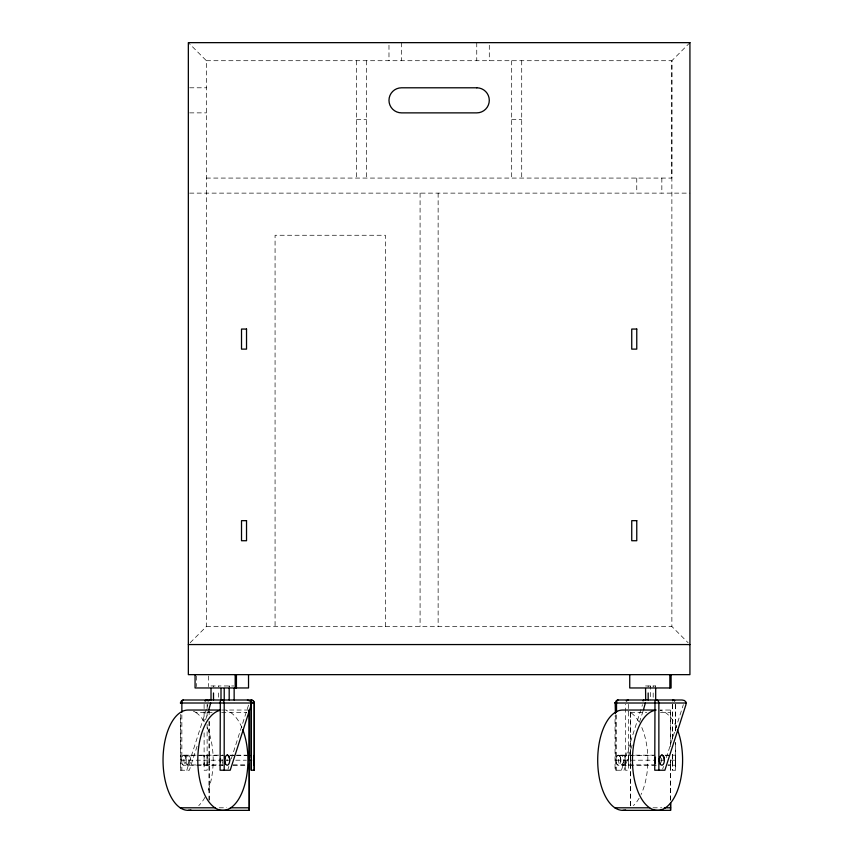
<?xml version="1.0" encoding="UTF-8"?>
<svg xmlns="http://www.w3.org/2000/svg" width="853" height="853" viewBox="0 0 853 853"><rect width="100%" height="100%" fill="white"/><g stroke="black" fill="none" stroke-linecap="round" stroke-linejoin="round"><path stroke-width="0.64" stroke-dasharray="4.26 3.2" d="M204.112 764.533L204.112 755.172L204.112 755.843M207.13 760.908L207.119 765.205L207.119 763.478M207.119 759.479L207.119 755.172L207.119 756.91M209.124 721.286L209.134 800.263M209.134 764.235L209.134 765.205L209.124 761.772M209.124 756.153L209.134 755.172L209.134 758.616M209.124 714.569L209.124 711.157L209.134 714.761M213.506 686.964L213.506 685.961M625.452 764.533L625.452 755.172L625.452 755.843M625.452 765.034L625.452 764.363L625.452 765.205M628.458 760.908L628.458 765.205L628.458 763.478M628.458 759.479L628.458 755.172L628.458 756.91M630.474 805.808L630.463 711.157L630.452 762.678M630.463 764.235L630.463 765.205L630.463 763.168M630.463 756.153L630.463 755.172L630.463 758.616M648.173 686.964L648.173 685.961M650.519 686.964L650.519 685.961L650.519 700.004M670.597 800.263L670.607 759.874M670.575 746.556L670.586 710.037L660.233 710.037M670.586 764.267L670.586 765.205L670.586 763.168M672.601 760.908L672.601 765.205L672.601 763.478M672.601 759.479L672.601 755.172L672.601 756.91M675.608 764.363L675.608 755.172L671.652 755.172M675.608 763.734L675.608 765.205L668.006 765.205M186.775 770.227L207.844 704.642M197.075 746.258L189.377 770.227L180.367 770.227L180.356 714.643M205.584 719.772L208.42 710.944M228.018 768.958L228.828 766.442M231.259 758.871L248.681 704.642M621.442 770.227L642.512 704.642M632.148 745L624.044 770.227L615.034 770.227L615.024 715.934M639.441 722.299L643.087 710.944M662.685 768.958L663.495 766.442M666.332 757.613L683.349 704.642M689.928 42.65L671.876 60.712L671.844 178.074L206.362 178.074M190.144 642.746L206.405 626.497L206.405 60.712L188.342 42.65M206.362 60.712L671.876 60.712L671.876 626.497L688.126 642.746M189.633 87.795L206.405 87.795M189.633 112.873L206.405 112.873M356.522 119.388L366.555 119.388M511.693 119.388L521.716 119.388M189.633 193.13L689.928 193.13M206.405 626.497L671.876 626.497M211 685.961L221.034 685.961M224.2 685.961L233.754 685.961M645.529 685.961L655.701 685.961M222.079 710.037L249.257 710.037M193.386 711.157A50.156 25.068 90 0 1 195.998 712.586L212.141 712.586M221.663 712.586L246.741 712.586M630.463 712.586L646.766 712.586M660.467 712.586L670.586 712.586M223.262 765.205L183.758 765.205A5.011 2.506 90 0 1 181.252 760.194A5.011 2.506 90 0 1 183.758 755.172L198.418 755.172M199.559 755.172L222.878 755.172A5.011 2.506 -90 0 0 222.1 755.417M229.841 755.172L235.023 755.172M236.313 755.172L246.666 755.172M656.224 765.205L618.436 765.205A5.011 2.506 90 0 1 615.919 760.194A5.011 2.506 90 0 1 618.436 755.172L656.256 755.172M665.052 755.172L670.33 755.172M196.009 764.949L187.319 764.949A5.011 2.506 -90 0 1 185.73 758.616A5.011 2.506 -90 0 1 188.897 755.427L223.657 755.427M230.449 755.427L235.46 755.427M236.718 755.427L249.257 755.427M655.499 764.949L621.986 764.949A5.011 2.506 -90 0 1 620.398 758.616A5.011 2.506 -90 0 1 623.564 755.427L653.355 755.427M665.575 755.427L670.586 755.427M181.252 760.194L229.713 760.194M235.791 760.194L246.357 760.194M615.919 760.194L654.155 760.194M660.553 760.194L664.38 760.194M670.33 760.194L675.608 760.194M197.246 764.949L222.921 764.949M232.954 764.949L249.257 764.949M668.08 764.949L670.597 764.949M233.157 765.205L249.257 765.205M672.59 754.478L672.601 770.227L675.608 770.227L675.608 742.547M219.168 807.802L226.685 807.802M653.035 807.802L661.821 807.802M670.586 710.037L670.607 746.993M675.608 756.643L675.608 755.172M675.608 762.977L675.608 764.821M670.586 799.986L670.586 760.226M653.185 685.961L653.185 686.964M630.463 805.616L630.463 761.772M625.452 755.555L625.452 756.643M625.452 762.977L625.452 764.821M218.517 685.961L218.517 686.964M209.134 721.574L209.124 799.986M204.112 755.555L204.112 756.643M204.112 762.977L204.112 764.821M675.608 704.333L675.608 732.002M675.597 704.642L675.597 730.872M675.597 742.675L675.608 770.227M672.601 704.333L672.601 741.225M672.601 754.404L672.601 770.227M672.59 704.642L672.59 741.364M661.843 178.074L661.843 193.13M655.509 685.961L655.509 687.966M653.185 692.977L653.185 700.004M636.764 178.074L636.764 193.13M628.458 704.333L628.458 770.227L625.452 770.227L625.452 704.333M616.527 714.867L616.527 770.227M615.418 714.867L615.418 770.227M521.716 60.712L521.716 178.074M511.693 60.712L511.693 178.074M489.291 45.23L489.291 60.712M476.752 42.65L476.752 60.712M438.133 193.13L438.133 626.497M420.081 193.13L420.081 626.497M401.518 42.65L401.518 60.712M388.979 45.23L388.979 60.712M385.396 626.497L385.396 235.257L275.071 235.257L275.071 626.497M366.555 60.712L366.555 178.074M356.522 60.712L356.522 178.074M218.517 692.977L218.517 700.004M208.409 675.981L208.409 686.633M207.13 704.333L207.119 717.757M207.119 724.314L207.119 770.227L204.112 770.227L204.112 732.002M204.112 704.333L204.102 721.691M196.318 675.981L196.318 686.633M181.86 714.867L181.86 770.227M180.751 714.867L180.751 770.227M623.564 755.427A5.011 2.506 90 0 1 625.153 761.772A5.011 2.506 90 0 1 621.986 764.949M618.436 755.172A5.011 2.506 90 0 1 620.941 760.194M616.655 756.643A5.011 2.506 -90 0 1 620.206 756.643A5.011 2.506 -90 0 1 620.206 763.734A5.011 2.506 -90 0 1 616.655 763.734M661.544 758.104A5.011 2.506 90 0 1 661.544 762.273M676.568 727.545A50.156 25.068 90 0 0 665.425 712.586A50.156 25.068 -90 0 0 660.126 710.304M638.918 721.809A50.156 25.068 -90 0 0 630.676 712.586A50.156 25.068 90 0 0 628.053 711.157M641.808 727.545A50.156 25.068 -90 0 1 641.051 794.516M639.089 798.269A50.156 25.068 -90 0 1 633.406 805.616M188.897 755.427A5.011 2.506 90 0 1 190.486 761.772A5.011 2.506 90 0 1 187.319 764.949M222.846 765.205A5.011 2.506 90 0 1 222.068 764.949M183.758 755.172A5.011 2.506 90 0 1 186.274 760.194M181.988 756.643A5.011 2.506 -90 0 1 185.538 756.643A5.011 2.506 -90 0 1 185.538 763.734A5.011 2.506 -90 0 1 181.988 763.734M222.708 763.478A5.011 2.506 90 0 1 222.708 756.91M227.079 759.479A5.011 2.506 90 0 1 227.079 760.908M241.889 727.545A50.156 25.068 90 0 0 230.758 712.586A50.156 25.068 -90 0 0 226.354 710.517M195.998 712.586A50.156 25.068 -90 0 1 204.251 721.809M207.14 727.545A50.156 25.068 -90 0 1 207.29 792.49M204.933 797.374A50.156 25.068 -90 0 1 198.738 805.616M204.112 764.363L204.112 765.205L204.112 764.416M229.19 685.961L229.19 686.964L229.19 685.961M622.765 763.819A5.011 2.506 -90 0 0 621.741 755.374A5.011 2.506 -90 0 0 618.606 761.377A5.011 2.506 -90 0 0 622.765 763.819M188.097 763.819A5.011 2.506 -90 0 0 187.074 755.374A5.011 2.506 -90 0 0 183.928 761.377A5.011 2.506 -90 0 0 188.097 763.819"/><path stroke-width="1.28" d="M249.268 757.709L249.257 810.35L188.225 810.35M249.247 755.086L249.257 710.037L249.257 760.162M249.257 810.35L249.257 764.235M251.262 760.908L251.262 770.227L254.279 770.227L254.279 703.011L253.384 700.878L251.251 700.004L183.363 700.004A3.007 2.602 -90 0 0 180.751 703.011L180.516 702.893M622.893 810.35L670.586 810.35L670.597 803.291M249.257 755.427L249.257 757.219M251.262 755.374L251.262 758.104M254.269 762.977L254.269 765.205L254.269 755.555M254.269 755.374L254.269 756.643M210.691 703.011L208.825 709.685M645.358 703.011L643.493 709.685M615.663 701.763A3.007 2.602 -90 0 1 618.03 700.004L682.08 700.004L684.373 700.505L685.887 701.859L685.961 704.642L664.882 770.227L654.752 770.227L654.987 702.467M220.309 702.467L220.085 770.227L230.214 770.227L251.283 704.642L250.835 701.337L247.413 700.004M251.496 702.467L251.848 702.893M208.409 700.878L209.188 700.004M643.077 700.878L643.855 700.004M204.987 700.878L207.108 700.004L207.13 700.74M626.315 700.878L628.458 700.036A3.007 3.007 0 0 0 626.486 700.74M220.543 702.68L220.085 703.011A3.007 1.503 90 0 1 221.588 700.004A3.007 2.602 -90 0 1 224.2 703.011L224.2 770.227M655.211 702.68L654.752 703.011A3.007 1.503 90 0 1 656.256 700.004A3.007 2.602 -90 0 1 658.868 703.011L658.868 770.227M251.763 702.68L251.262 703.011L251.816 702.787M188.342 644.559L689.928 644.559M180.356 703.011L254.279 703.011A3.007 3.007 0 0 0 251.262 700.004L251.262 770.227M615.024 703.011L686.196 703.011M220.778 710.037L187.991 710.037A50.156 25.068 90 0 0 163.349 752.303A50.156 25.068 90 0 0 180.207 807.802A50.156 25.068 -90 0 0 190.933 810.03M656.128 710.037L622.658 710.037A50.156 25.068 90 0 0 598.017 752.303A50.156 25.068 90 0 0 614.874 807.802A50.156 25.068 -90 0 0 625.601 810.03M248.991 760.194L251.635 760.194M180.207 807.802L214.967 807.802A50.156 25.068 90 0 0 243.286 789.27A50.156 25.068 90 0 0 242.753 729.656M230.449 807.802L249.257 807.802M614.874 807.802L649.634 807.802A50.156 25.068 90 0 0 677.954 789.27A50.156 25.068 90 0 0 677.421 729.656M664.327 807.802L670.597 807.802M672.601 700.74L673.177 700.057L674.712 700.878M615.184 702.893L615.418 713.556M615.205 702.787L615.418 703.011A3.007 2.602 -90 0 1 615.45 702.584M180.527 702.787L180.687 702.467M615.226 702.68L615.269 702.595M670.586 810.35L670.586 803.057M672.601 700.004L672.601 700.036A3.007 3.007 0 0 1 674.574 700.74M671.098 674.648L671.098 687.966L629.738 687.966L629.738 674.648M669.85 674.648L669.85 687.966M655.68 688.51L655.68 700.004M648.173 692.977L648.173 700.004M645.561 688.51L645.689 700.004M616.527 712.234L616.527 703.011A3.007 1.503 90 0 1 618.03 700.004M254.258 703.864L254.269 770.227M251.251 704.642L251.262 755.79M248.532 674.648L248.532 687.966L195.07 687.966L195.07 674.648M236.43 674.648L236.43 687.966M235.183 674.648L235.183 687.966M234.148 688.51L234.148 700.004M229.19 688.296L229.19 700.004M224.222 688.51L224.222 700.004M221.002 688.51L221.002 700.004M213.506 692.977L213.506 700.004M211.022 688.51L211.022 700.004M181.86 712.234L181.86 703.011A3.007 1.503 90 0 1 183.363 700.004M655.499 763.115A5.011 2.506 -90 0 1 655.509 757.219M661.875 755.172A5.011 2.506 90 0 0 659.369 760.194A5.011 2.506 90 0 0 661.875 765.205A5.011 2.506 -90 0 0 664.38 760.194A5.011 2.506 90 0 0 661.875 755.172A5.011 2.506 -90 0 1 664.38 760.194M660.105 763.734A5.011 2.506 -90 0 1 660.105 756.643M649.634 807.802A50.156 25.068 -90 0 1 632.595 755.001A50.156 25.068 -90 0 1 654.709 710.357M220.469 761.708A5.011 2.506 -90 0 1 220.479 758.616M227.207 755.172A5.011 2.506 90 0 0 224.702 760.194A5.011 2.506 90 0 0 227.207 765.205A5.011 2.506 -90 0 0 229.713 760.194A5.011 2.506 90 0 0 227.207 755.172A5.011 2.506 -90 0 1 229.713 760.194M225.437 763.734A5.011 2.506 -90 0 1 225.437 756.643M214.967 807.802A50.156 25.068 -90 0 1 197.928 755.001A50.156 25.068 -90 0 1 220.042 710.357M205.157 700.74A3.007 3.007 0 0 1 207.13 700.004M689.928 42.65L188.342 42.65L188.342 674.648L689.928 674.648L689.928 42.65M476.752 87.795L401.518 87.795A12.539 12.539 0 0 0 388.979 100.334A12.539 12.539 0 0 0 401.518 112.873L476.752 112.873A12.539 12.539 0 0 0 489.291 100.334A12.539 12.539 0 0 0 476.752 87.795M246.528 329.055L241.516 329.055L241.516 349.122L246.528 349.122L246.528 329.055M636.764 329.055L631.742 329.055L631.742 349.122L636.764 349.122L636.764 329.055M246.528 520.661L241.516 520.661L241.516 540.727L246.528 540.727L246.528 520.661M636.764 520.661L631.742 520.661L631.742 540.727L636.764 540.727L636.764 520.661"/></g></svg>
